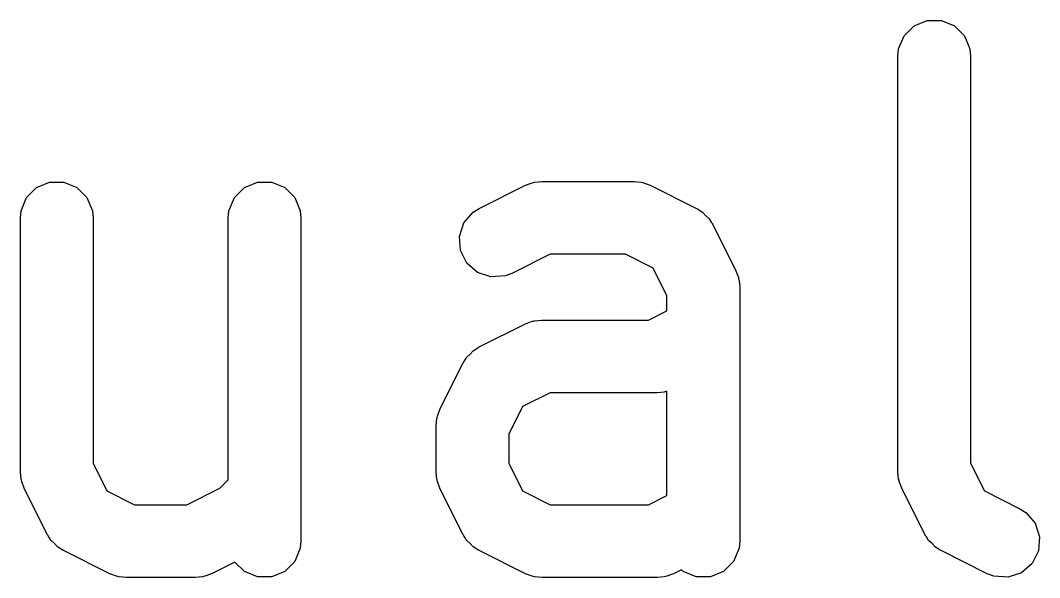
# Model space of a CAD drawing. Header units: millimetres. Extents: x 129 to 276, y -185 to -58.
# Drawn here: x 242.223 to 244.324, y -156.03 to -154.881 of the extents above; entities that cross this region are included whole.
import ezdxf

# ---------------------------------------------------------------- set-up
doc = ezdxf.new("R2010")
doc.units = ezdxf.units.MM
doc.layers.add('F.Fab', color=9, linetype='CONTINUOUS', true_color=0xafafaf)

msp = doc.modelspace()

# ---------------------------------------------------------------- linework, layer by layer
at = {"layer": 'F.Fab', "linetype": 'CONTINUOUS'}
for p, q in [((244.044784, -154.913151), (244.065476, -154.892459)), ((244.065476, -154.892459), (244.092512, -154.88126)), ((244.092512, -154.88126), (244.121776, -154.88126)), ((244.121776, -154.88126), (244.148812, -154.892459)), ((244.148812, -154.892459), (244.169504, -154.913151)), ((244.033585, -154.940187), (244.044784, -154.913151)), ((244.169504, -154.913151), (244.180703, -154.940187)), ((244.032144, -154.954819), (244.033585, -154.940187)), ((244.180703, -154.940187), (244.182144, -154.954819)), ((244.032144, -155.811961), (244.032144, -154.954819)), ((244.182144, -154.954819), (244.182144, -155.794256)), ((242.255952, -155.225792), (242.282988, -155.214593)), ((242.282988, -155.214593), (242.312252, -155.214593)), ((242.312252, -155.214593), (242.339288, -155.225792)), ((242.684523, -155.225792), (242.711559, -155.214593)), ((242.711559, -155.214593), (242.740823, -155.214593)), ((242.740823, -155.214593), (242.767859, -155.225792)), ((243.264079, -155.22107), (243.27781, -155.215815)), ((243.27781, -155.215815), (243.280499, -155.215623)), ((243.280499, -155.215623), (243.282988, -155.214593)), ((243.282988, -155.214593), (243.29762, -155.213152)), ((243.29762, -155.213152), (243.488096, -155.213152)), ((243.488096, -155.213152), (243.502728, -155.214593)), ((243.502728, -155.214593), (243.505217, -155.215624)), ((243.505217, -155.215624), (243.507905, -155.215815)), ((243.507905, -155.215815), (243.521637, -155.22107)), ((242.23526, -155.246484), (242.255952, -155.225792)), ((242.339288, -155.225792), (242.35998, -155.246484)), ((242.663831, -155.246484), (242.684523, -155.225792)), ((242.767859, -155.225792), (242.788551, -155.246484)), ((243.168841, -155.268689), (243.264079, -155.22107)), ((243.521637, -155.22107), (243.616875, -155.268689)), ((242.224061, -155.27352), (242.23526, -155.246484)), ((242.35998, -155.246484), (242.371179, -155.27352)), ((242.652632, -155.27352), (242.663831, -155.246484)), ((242.788551, -155.246484), (242.79975, -155.27352)), ((242.22262, -155.288152), (242.224061, -155.27352)), ((242.371179, -155.27352), (242.37262, -155.288152)), ((242.651191, -155.288152), (242.652632, -155.27352)), ((242.79975, -155.27352), (242.801191, -155.288152)), ((243.137225, -155.298629), (243.156398, -155.276521)), ((243.156398, -155.276521), (243.168841, -155.268689)), ((243.616875, -155.268689), (243.619322, -155.270229)), ((243.619322, -155.270229), (243.620476, -155.270614)), ((243.620476, -155.270614), (243.621912, -155.271859)), ((243.621912, -155.271859), (243.629318, -155.276521)), ((243.629318, -155.276521), (243.635479, -155.283625)), ((242.22262, -155.811961), (242.22262, -155.288152)), ((242.37262, -155.288152), (242.37262, -155.794256)), ((242.651191, -155.828514), (242.651191, -155.288152)), ((242.801191, -155.288152), (242.801191, -155.954819)), ((243.127971, -155.32639), (243.137225, -155.298629)), ((243.635479, -155.283625), (243.642584, -155.289787)), ((243.642584, -155.289787), (243.647245, -155.297192)), ((243.647245, -155.297192), (243.648491, -155.298629)), ((243.648491, -155.298629), (243.648875, -155.299782)), ((243.648875, -155.299782), (243.650416, -155.30223)), ((243.650416, -155.30223), (243.698035, -155.397468)), ((243.130045, -155.35558), (243.127971, -155.32639)), ((243.143132, -155.381755), (243.130045, -155.35558)), ((243.315325, -155.363152), (243.235923, -155.402853)), ((243.470391, -155.363152), (243.315325, -155.363152)), ((243.527432, -155.391672), (243.470391, -155.363152)), ((243.16524, -155.400928), (243.143132, -155.381755)), ((243.193001, -155.410182), (243.16524, -155.400928)), ((243.235923, -155.402853), (243.222191, -155.408108)), ((243.555953, -155.448714), (243.527432, -155.391672)), ((243.698035, -155.397468), (243.70329, -155.411199)), ((243.222191, -155.408108), (243.193001, -155.410182)), ((243.70329, -155.411199), (243.703481, -155.413888)), ((243.703481, -155.413888), (243.704512, -155.416377)), ((243.704512, -155.416377), (243.705953, -155.431009)), ((243.705953, -155.431009), (243.705953, -155.954819)), ((243.555953, -155.479894), (243.555953, -155.448714)), ((243.51801, -155.498866), (243.555953, -155.479894)), ((243.168841, -155.554403), (243.264079, -155.506784)), ((243.264079, -155.506784), (243.27781, -155.501529)), ((243.27781, -155.501529), (243.280499, -155.501337)), ((243.280499, -155.501337), (243.282988, -155.500307)), ((243.282988, -155.500307), (243.29762, -155.498866)), ((243.29762, -155.498866), (243.51801, -155.498866)), ((243.143132, -155.575501), (243.150236, -155.569339)), ((243.150236, -155.569339), (243.156398, -155.562235)), ((243.156398, -155.562235), (243.163803, -155.557573)), ((243.163803, -155.557573), (243.16524, -155.556328)), ((243.16524, -155.556328), (243.166393, -155.555943)), ((243.166393, -155.555943), (243.168841, -155.554403)), ((243.087681, -155.683182), (243.1353, -155.587944)), ((243.1353, -155.587944), (243.13684, -155.585496)), ((243.13684, -155.585496), (243.137225, -155.584343)), ((243.137225, -155.584343), (243.13847, -155.582906)), ((243.13847, -155.582906), (243.143132, -155.575501)), ((243.315325, -155.648866), (243.258283, -155.677386)), ((243.535715, -155.648866), (243.315325, -155.648866)), ((243.550347, -155.647425), (243.535715, -155.648866)), ((243.552836, -155.646393), (243.550347, -155.647425)), ((243.555524, -155.646203), (243.552836, -155.646393)), ((243.555953, -155.646038), (243.555524, -155.646203)), ((243.555953, -155.860847), (243.555953, -155.646038)), ((243.258283, -155.677386), (243.229763, -155.734428)), ((243.081204, -155.702091), (243.082235, -155.699601)), ((243.082235, -155.699601), (243.082426, -155.696914)), ((243.082426, -155.696914), (243.087681, -155.683182)), ((243.079763, -155.716723), (243.081204, -155.702091)), ((243.079763, -155.811961), (243.079763, -155.716723)), ((243.229763, -155.734428), (243.229763, -155.794256)), ((242.37262, -155.794256), (242.40114, -155.851298)), ((243.229763, -155.794256), (243.258283, -155.851298)), ((244.182144, -155.794256), (244.210664, -155.851298)), ((242.224061, -155.826593), (242.22262, -155.811961)), ((242.225092, -155.829082), (242.224061, -155.826593)), ((243.081204, -155.826593), (243.079763, -155.811961)), ((243.082235, -155.829082), (243.081204, -155.826593)), ((244.033585, -155.826593), (244.032144, -155.811961)), ((244.034616, -155.829082), (244.033585, -155.826593)), ((242.225283, -155.83177), (242.225092, -155.829082)), ((242.230538, -155.845502), (242.225283, -155.83177)), ((242.278157, -155.940741), (242.230538, -155.845502)), ((242.565629, -155.879819), (242.634144, -155.845561)), ((242.634144, -155.845561), (242.651191, -155.828514)), ((243.082426, -155.83177), (243.082235, -155.829082)), ((243.087681, -155.845502), (243.082426, -155.83177)), ((243.1353, -155.940741), (243.087681, -155.845502)), ((244.034807, -155.83177), (244.034616, -155.829082)), ((244.040062, -155.845502), (244.034807, -155.83177)), ((244.087681, -155.940741), (244.040062, -155.845502)), ((242.40114, -155.851298), (242.458182, -155.879819)), ((243.258283, -155.851298), (243.315325, -155.879819)), ((243.51801, -155.879819), (243.555953, -155.860847)), ((244.210664, -155.851298), (244.283542, -155.887737)), ((242.458182, -155.879819), (242.565629, -155.879819)), ((243.315325, -155.879819), (243.51801, -155.879819)), ((244.283542, -155.887737), (244.295985, -155.895569)), ((244.295985, -155.895569), (244.315158, -155.917677)), ((244.315158, -155.917677), (244.324412, -155.945438)), ((242.279697, -155.943187), (242.278157, -155.940741)), ((242.280082, -155.944342), (242.279697, -155.943187)), ((242.281328, -155.945779), (242.280082, -155.944342)), ((242.285989, -155.953183), (242.281328, -155.945779)), ((243.13684, -155.943187), (243.1353, -155.940741)), ((243.137225, -155.944342), (243.13684, -155.943187)), ((243.138471, -155.945779), (243.137225, -155.944342)), ((243.143132, -155.953183), (243.138471, -155.945779)), ((244.089221, -155.943187), (244.087681, -155.940741)), ((244.089606, -155.944342), (244.089221, -155.943187)), ((244.090852, -155.945779), (244.089606, -155.944342)), ((244.095513, -155.953183), (244.090852, -155.945779)), ((244.324412, -155.945438), (244.322338, -155.974628)), ((242.293091, -155.959342), (242.285989, -155.953183)), ((242.299255, -155.96645), (242.293091, -155.959342)), ((242.30666, -155.971111), (242.299255, -155.96645)), ((242.308097, -155.972357), (242.30666, -155.971111)), ((242.30925, -155.972741), (242.308097, -155.972357)), ((242.311698, -155.974282), (242.30925, -155.972741)), ((242.79975, -155.969451), (242.788551, -155.996487)), ((242.801191, -155.954819), (242.79975, -155.969451)), ((243.150234, -155.959342), (243.143132, -155.953183)), ((243.156398, -155.96645), (243.150234, -155.959342)), ((243.163803, -155.971111), (243.156398, -155.96645)), ((243.16524, -155.972357), (243.163803, -155.971111)), ((243.166393, -155.972741), (243.16524, -155.972357)), ((243.168841, -155.974282), (243.166393, -155.972741)), ((243.704512, -155.969451), (243.693313, -155.996487)), ((243.705953, -155.954819), (243.704512, -155.969451)), ((244.102615, -155.959342), (244.095513, -155.953183)), ((244.108779, -155.96645), (244.102615, -155.959342)), ((244.116184, -155.971111), (244.108779, -155.96645)), ((244.117621, -155.972357), (244.116184, -155.971111)), ((244.118774, -155.972741), (244.117621, -155.972357)), ((244.121222, -155.974282), (244.118774, -155.972741)), ((242.406936, -156.021901), (242.311698, -155.974282)), ((243.264079, -156.021901), (243.168841, -155.974282)), ((244.21646, -156.021901), (244.121222, -155.974282)), ((244.322338, -155.974628), (244.30925, -156.000803)), ((242.665121, -155.997777), (242.616875, -156.021901)), ((242.684523, -156.017179), (242.665121, -155.997777)), ((242.788551, -155.996487), (242.767859, -156.017179)), ((243.585756, -156.01365), (243.569256, -156.021901)), ((243.589285, -156.017179), (243.585756, -156.01365)), ((243.693313, -155.996487), (243.672621, -156.017179)), ((244.30925, -156.000803), (244.287143, -156.019976)), ((242.420667, -156.027156), (242.406936, -156.021901)), ((242.423356, -156.027347), (242.420667, -156.027156)), ((242.425845, -156.028378), (242.423356, -156.027347)), ((242.440477, -156.029819), (242.425845, -156.028378)), ((242.583334, -156.029819), (242.440477, -156.029819)), ((242.597966, -156.028378), (242.583334, -156.029819)), ((242.600455, -156.027346), (242.597966, -156.028378)), ((242.603143, -156.027156), (242.600455, -156.027346)), ((242.616875, -156.021901), (242.603143, -156.027156)), ((242.711559, -156.028378), (242.684523, -156.017179)), ((242.740823, -156.028378), (242.711559, -156.028378)), ((242.767859, -156.017179), (242.740823, -156.028378)), ((243.27781, -156.027156), (243.264079, -156.021901)), ((243.280499, -156.027347), (243.27781, -156.027156)), ((243.282988, -156.028378), (243.280499, -156.027347)), ((243.29762, -156.029819), (243.282988, -156.028378)), ((243.535715, -156.029819), (243.29762, -156.029819)), ((243.550347, -156.028378), (243.535715, -156.029819)), ((243.552836, -156.027346), (243.550347, -156.028378)), ((243.555524, -156.027156), (243.552836, -156.027346)), ((243.569256, -156.021901), (243.555524, -156.027156)), ((243.616321, -156.028378), (243.589285, -156.017179)), ((243.645585, -156.028378), (243.616321, -156.028378)), ((243.672621, -156.017179), (243.645585, -156.028378)), ((244.230191, -156.027156), (244.21646, -156.021901)), ((244.259381, -156.02923), (244.230191, -156.027156)), ((244.287143, -156.019976), (244.259381, -156.02923))]:
    msp.add_line(p, q, dxfattribs=at)

doc.saveas('drawing.dxf')
